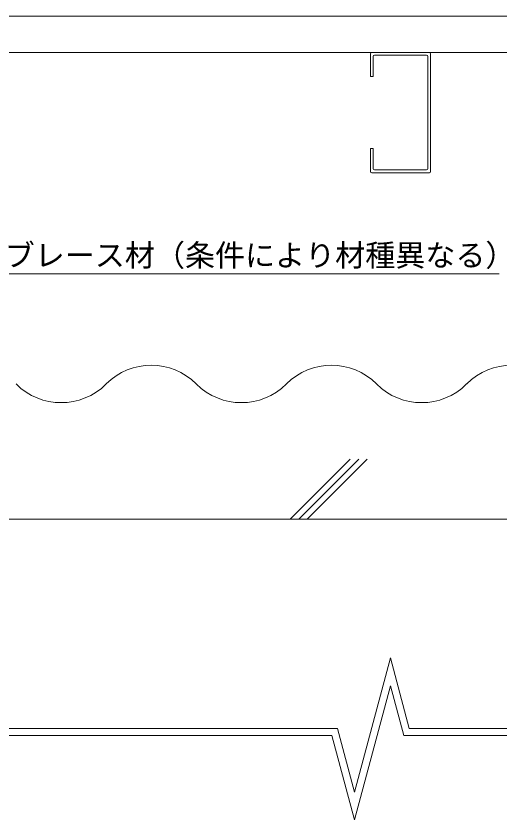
# Model space of a CAD drawing. Units: millimetres at full size, sheet at 1:10; details may follow other scales. Extents: x -2077 to 2023, y -1433 to 1417.
# Drawn here: x 158 to 561, y 749 to 1417 of the extents above; entities that cross this region are included whole.
import ezdxf
from ezdxf.enums import TextEntityAlignment as Align

# ---------------------------------------------------------------- set-up
doc = ezdxf.new("R2010")
doc.units = ezdxf.units.MM
doc.header["$LTSCALE"] = 10
for name, color, linetype, lineweight in [('1-0_断面', 7, 'Continuous', 9), ('1-1_寸法', 7, 'Continuous', 9), ('1-2_文字', 7, 'Continuous', 9), ('F-0_図枠', 7, 'Continuous', 9)]:
    doc.layers.add(name, color=color, linetype=linetype, lineweight=lineweight)
doc.styles.add('ＭＳ ゴシック', font='')
doc.styles.get('ＭＳ ゴシック').set_extended_font_data('MS Gothic')

msp = doc.modelspace()

# ---------------------------------------------------------------- linework, layer by layer
at = {"layer": '1-0_断面'}
for p, q in [((-73.06, 1386.9), (1870.19, 1386.9)), ((453.05, 1385.9), (453.05, 1366.9)), ((454.05, 1386.9), (502.05, 1386.9)), ((499.75, 1384.6), (456.35, 1384.6)), ((503.05, 1385.9), (503.05, 1287.9)), ((455.35, 1383.6), (455.35, 1366.9)), ((500.75, 1290.2), (500.75, 1383.6)), ((453.05, 1366.9), (455.35, 1366.9)), ((503.05, 1287.9), (503.05, 1356.9)), ((453.05, 1306.9), (455.35, 1306.9)), ((453.05, 1287.9), (453.05, 1306.9)), ((455.35, 1290.2), (455.35, 1306.9)), ((456.35, 1289.2), (499.75, 1289.2)), ((-73.06, 998.72), (1870.19, 998.72))]:
    msp.add_line(p, q, dxfattribs=at)
msp.add_lwpolyline([(454.05, 1286.9), (478.81, 1286.9), (502.05, 1286.9)], dxfattribs=at)
for centre, start, end in [((454.05, 1385.9), 90, 180), ((456.35, 1383.6), 90, 180), ((499.75, 1383.6), 0, 90), ((502.05, 1385.9), 0, 90), ((454.05, 1287.9), 180, 270), ((456.35, 1290.2), 180, 270), ((499.75, 1290.2), 270, 0), ((502.05, 1287.9), 270, 0)]:
    msp.add_arc(centre, 1, start, end, dxfattribs=at)
at = {"layer": '1-1_寸法'}
for p, q in [((386.22, 998.72), (436.22, 1048.72)), ((393.29, 998.72), (443.29, 1048.72)), ((400.36, 998.72), (450.36, 1048.72)), ((485.3, 824.72), (469.6, 883.31)), ((469.6, 860.13), (439.7, 748.54)), ((480.7, 818.72), (469.6, 860.13)), ((-73.06, 824.72), (425.5, 824.72)), ((485.3, 824.72), (1335.5, 824.72)), ((-73.06, 818.72), (420.9, 818.72)), ((420.9, 818.72), (439.7, 748.54)), ((480.7, 818.72), (1330.9, 818.72))]:
    msp.add_line(p, q, dxfattribs=at)
msp.add_lwpolyline([(469.6, 883.31), (439.7, 771.72), (425.5, 824.72)], dxfattribs=at)
for centre, start, end in [((270.6, 1073.66), 45, 135), ((420.6, 1073.66), 45, 135), ((570.6, 1073.66), 45, 135), ((195.6, 1148.66), 225, 315), ((345.6, 1148.66), 225, 315), ((495.6, 1148.66), 225, 315)]:
    msp.add_arc(centre, 53.03, start, end, dxfattribs=at)
at = {"layer": '1-2_文字'}
msp.add_line((149.05, 1202.8), (560.15, 1202.8), dxfattribs=at)
at = {"layer": 'F-0_図枠'}
msp.add_line((2022.57, 1417.18), (-2077.43, 1417.18), dxfattribs=at)

# ---------------------------------------------------------------- texts
at = {"layer": '1-2_文字', "style": 'ＭＳ ゴシック'}
msp.add_text('ブレース材（条件により材種異なる）', height=18.33, dxfattribs=at).set_placement((148.64, 1203.57), align=Align.BOTTOM_LEFT)

doc.saveas('drawing.dxf')
